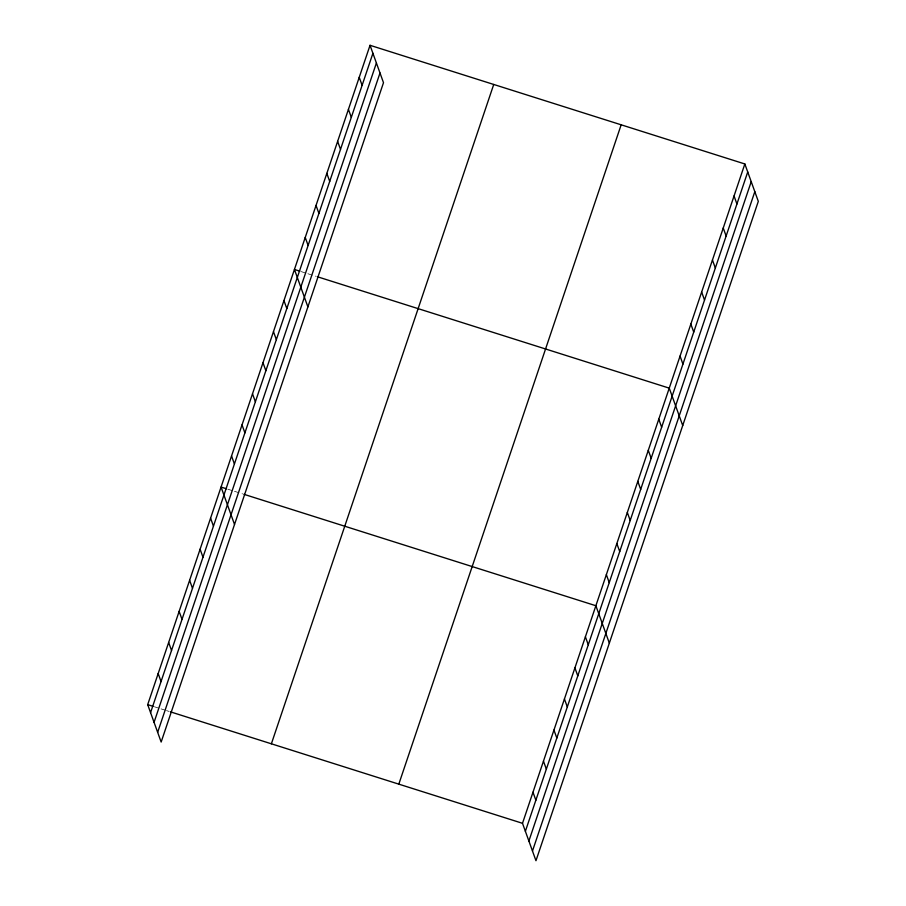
<?xml version="1.0" encoding="UTF-8"?>
<svg xmlns="http://www.w3.org/2000/svg" width="906" height="906" viewBox="0 0 906 906"><rect width="100%" height="100%" fill="white"/><g stroke="black" fill="none" stroke-linecap="round" stroke-linejoin="round"><path stroke-width="0.68" stroke-dasharray="4.53 3.4" d="M301.154 271.607L306.534 273.306M307.881 273.737L315.945 276.285M227.78 489.195L233.159 490.893M234.507 491.312L242.57 493.872M154.405 706.771L159.784 708.481M161.132 708.9L165.164 710.179M166.511 710.61L169.196 711.459"/><path stroke-width="1.36" d="M370.033 45.3L383.498 82.695L161.155 742.037L147.689 704.642L370.033 45.3L744.845 163.963L758.311 201.359L535.967 860.7L522.502 823.305L744.845 163.963M150.566 712.637L372.91 53.295M154.054 722.342L376.409 62.99M157.655 732.331L379.999 72.99M271.381 743.803L493.725 84.462M398.81 784.154L621.165 124.802M525.378 831.3L747.733 171.959M528.878 841.006L751.221 181.653M532.479 850.994L754.823 191.653M299.818 271.177L294.439 269.478L307.893 306.874M317.293 276.715L669.251 388.142L682.716 425.537M226.443 488.764L221.064 487.066L234.518 524.449M243.918 494.302L595.876 605.729L609.342 643.113M147.689 704.642L153.069 706.352M170.543 711.878L522.502 823.305M734.053 195.99L736.929 203.986M723.248 228.018L726.125 236.013M712.456 260.045L715.332 268.029M701.652 292.06L704.528 300.056M690.848 324.088L693.736 332.083M680.055 356.115L682.931 364.11M658.775 419.229L661.652 427.213M648.288 450.305L651.165 458.3M637.813 481.392L640.689 489.387M627.326 512.479L630.202 520.463M616.839 543.555L619.727 551.55M606.363 574.642L609.24 582.637M585.401 636.805L588.277 644.8M574.914 667.892L577.79 675.887M359.229 77.327L362.117 85.323M564.438 698.979L567.315 706.974M348.436 109.354L351.313 117.35M553.951 730.055L556.828 738.05M337.632 141.381L340.509 149.365M543.464 761.142L546.352 769.137M326.84 173.397L329.716 181.393M532.988 792.229L535.865 800.225M316.035 205.424L318.912 213.42M305.231 237.451L308.108 245.447M283.952 300.565L286.828 308.55M273.476 331.641L276.353 339.637M262.989 362.728L265.866 370.724M252.502 393.816L255.39 401.8M242.027 424.891L244.903 432.887M231.54 455.978L234.416 463.974M210.577 518.141L213.454 526.137M200.101 549.229L202.978 557.224M189.614 580.316L192.491 588.3M179.139 611.391L182.015 619.387M168.652 642.479L171.528 650.474M158.165 673.566L161.053 681.561"/></g></svg>
